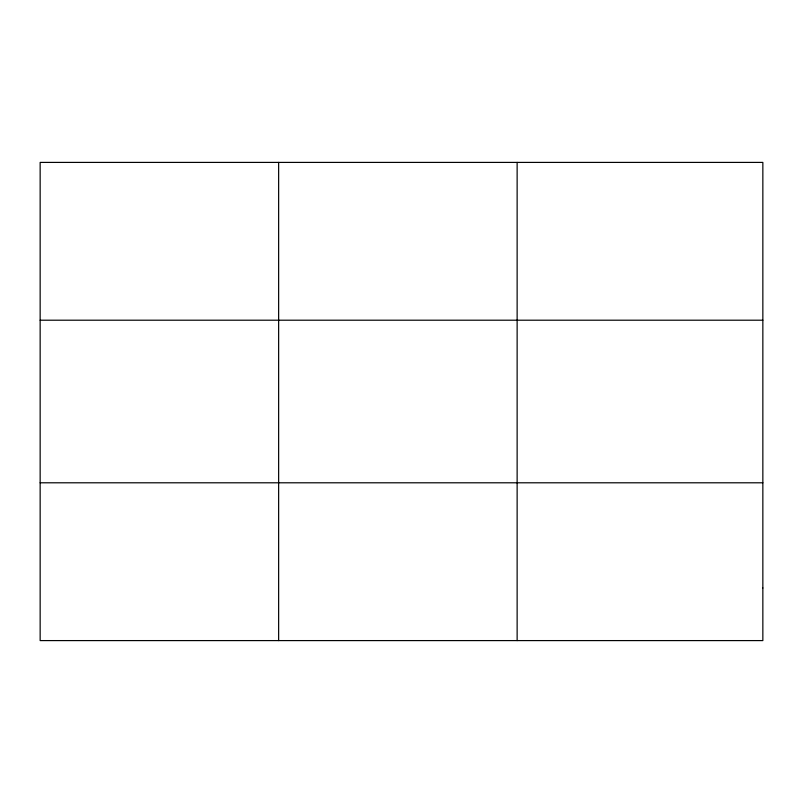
<?xml version="1.0" encoding="UTF-8"?>
<svg xmlns="http://www.w3.org/2000/svg" width="803" height="803" viewBox="0 0 803 803"><rect width="100%" height="100%" fill="white"/><g stroke="black" fill="none" stroke-linecap="round" stroke-linejoin="round"><path stroke-width="1.2" d="M278.641 640.593L278.641 162.407M517.132 640.593L517.132 162.407M40.15 320.206L762.85 320.206M40.15 482.794L762.85 482.794M762.85 587.997L762.85 640.593L40.15 640.593L40.15 162.407L762.85 162.407L762.85 587.997"/></g></svg>
